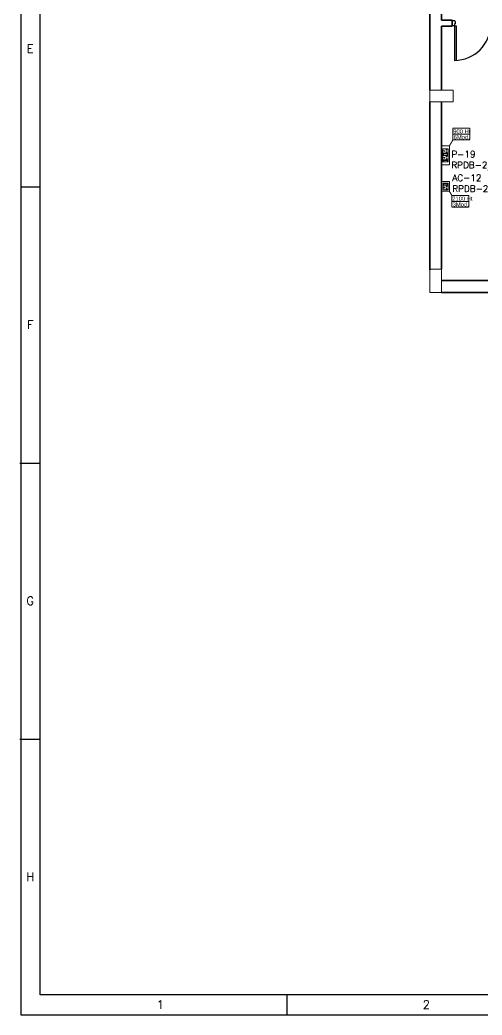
# Model space of a CAD drawing. Extents: x 2982526 to 3410143, y -1442121 to -1332990.
# Drawn here: x 3055660 to 3064589, y -1389320 to -1370105 of the extents above; entities that cross this region are included whole.
import ezdxf
from ezdxf.enums import TextEntityAlignment as Align

# ---------------------------------------------------------------- set-up
doc = ezdxf.new("R2010")
doc.units = 0
doc.header["$MEASUREMENT"] = 0
doc.linetypes.add('1', pattern=[0, 0, 0])
doc.linetypes.add('DASHED2', pattern=[0.375, 0.25, -0.125])
doc.layers.add('CFT_LOOPING', color=7, linetype='1', lineweight=0, true_color=0xd6d600)
doc.layers.add('ELE-6A AC SOCKET', color=7, linetype='Continuous', lineweight=0, true_color=0x00ceb6)
for name, color, linetype, lineweight in [('Column', 162, 'Continuous', 13), ('ELE-2NOS OF 6-16 RAW POWER SOCKET', 1, 'Continuous', 0), ('ELE-POWER SOCKET TEXT', 7, 'Continuous', 5), ('WALL', 7, '1', 35)]:
    doc.layers.add(name, color=color, linetype=linetype, lineweight=lineweight)
for name, color, linetype in [('DOOR', 40, 'Continuous'), ('TEXT', 5, '1'), ('TITLE', 7, 'Continuous')]:
    doc.layers.add(name, color=color, linetype=linetype)
doc.styles.add('ROMANS', font='romans.shx')

# ---------------------------------------------------------------- blocks, each defined once
blk = doc.blocks.new('A$C1BA14061')
at = {"layer": 'TITLE', "color": 7}
for p, q in [((0, -140464), (0, 0)), ((203982, -140464), (0, -140464))]:
    blk.add_line(p, q, dxfattribs=at)
at = {"layer": 'TITLE'}
for p, q in [((1204, -139174), (1204, -1290)), ((202692, -139174), (1204, -139174))]:
    blk.add_line(p, q, dxfattribs=at)
at = {"layer": 'TITLE', "color": 0}
for p, q in [((0, -87790), (1204, -87790)), ((-86, -105348), (1204, -105348)), ((-86, -122906), (1204, -122906)), ((16920, -140464), (16920, -139174))]:
    blk.add_line(p, q, dxfattribs=at)
at = {"layer": 'TITLE', "color": 0, "style": 'ROMANS', "width": 1}
for s, p in [('E', (573, -78997)), ('F', (573, -96555)), ('G', (573, -114113)), ('H', (573, -131671)), ('1', (8852, -139799)), ('2', (25785, -139799))]:
    blk.add_text(s, height=535, dxfattribs=at).set_placement(p, align=Align.MIDDLE)
blk = doc.blocks.new('ddoor')
at = {"layer": 'DOOR', "lineweight": 25}
for p, q in [((50, 0), (-50, 0)), ((-50, 0), (-50, -45)), ((50, -45), (50, 0)), ((-50, -45), (-47, -45)), ((-35, -60), (-35, -57)), ((-35, -60), (15, -60)), ((15, -60), (15, -45)), ((15, -45), (50, -45)), ((50, -45), (720, -45)), ((50, -45), (50, -80)), ((50, -80), (720, -80)), ((-50, -1500), (-50, -1455)), ((-50, -1455), (-47, -1455)), ((50, -1500), (-50, -1500)), ((50, -1500), (-50, -1500)), ((-35, -1440), (-35, -1442)), ((-35, -1440), (15, -1440)), ((15, -1440), (15, -1455)), ((15, -1455), (50, -1455)), ((50, -1420), (720, -1420)), ((50, -1455), (50, -1420)), ((50, -1455), (720, -1455)), ((50, -1455), (50, -1500))]:
    blk.add_line(p, q, dxfattribs=at)
for centre, start, end in [((-35, -45), 180, 270), ((-35, -1455), 90, 180)]:
    blk.add_arc(centre, 12.5, start, end, dxfattribs=at)
at = {"layer": 'DOOR', "color": 146, "lineweight": 25, "true_color": 0x105689}
for centre, start, end in [((15, -45), 270, 0), ((15, -1455), 0, 90)]:
    blk.add_arc(centre, 705, start, end, dxfattribs=at)
blk = doc.blocks.new('Q5YYYU')
at = {"layer": 'Column'}
for points in [[(450, 3910), (450, 3680), (0, 3680), (0, 3910)], [(0, 450), (230, 450), (230, 0), (0, 0)]]:
    blk.add_lwpolyline(points, close=True, dxfattribs=at)
at = {"layer": 'WALL', "color": 8}
for p, q in [((0, 7245), (0, 3910)), ((230, 7245), (230, 5260)), ((430, 5260), (230, 5260)), ((430, 5260), (430, 5145)), ((430, 5145), (230, 5145)), ((230, 5145), (230, 4545)), ((230, 4545), (225, 3910)), ((0, 3680), (0, 440.316)), ((230, 3680), (230, 450)), ((230, 230), (4669.9159, 230)), ((230, 0), (4669.9159, 0))]:
    blk.add_line(p, q, dxfattribs=at)
at = {"layer": 'WALL', "rotation": 270}
blk.add_blockref('ddoor', (1930, 5202.5), dxfattribs=at)
blk = doc.blocks.new('RTUH 6U')
at = {"layer": 'ELE-2NOS OF 6-16 RAW POWER SOCKET', "color": 30, "lineweight": 0, "ltscale": 300}
for p, q in [((-312, -26), (-227, -26)), ((-312, -124), (-312, -26)), ((-227, -124), (-312, -124)), ((-227, -26), (-227, -124)), ((-187, -26), (-221, -26)), ((-221, -26), (-221, -124)), ((-187, -124), (-221, -124)), ((-221, -124), (-187, -124)), ((-190, -37), (-218, -37)), ((-218, -37), (-218, -113)), ((-190, -40), (-218, -40)), ((-218, -113), (-190, -113)), ((-190, -113), (-190, -37)), ((-187, -124), (-187, -26)), ((-187, -124), (-187, -26)), ((-181, -124), (-181, -26)), ((-181, -26), (-96, -26)), ((-96, -124), (-181, -124)), ((-96, -26), (-96, -124)), ((-57, -26), (-91, -26)), ((-91, -26), (-91, -124)), ((-57, -124), (-91, -124)), ((-91, -124), (-57, -124)), ((-60, -37), (-88, -37)), ((-88, -37), (-88, -113)), ((-60, -40), (-88, -40)), ((-88, -113), (-60, -113)), ((-60, -113), (-60, -37)), ((-57, -124), (-57, -26)), ((-57, -124), (-57, -26))]:
    blk.add_line(p, q, dxfattribs=at)
blk.add_lwpolyline([(0, 0), (-368, 0), (-368, -150), (0, -150)], close=True, dxfattribs=at)
for centre, radius, start, end in [((-293, -56), 5.7, 87.49, 354.7311), ((-289, -52), 4.6, 284.9049, 157.3162), ((-269, -99), 6.62, 127.1584, 52.8416), ((-269, -92), 4.22, 341.4031, 198.5969), ((-249, -52), 4.6, 22.6838, 255.0951), ((-245, -56), 5.7, 185.2689, 92.51), ((-163, -56), 5.7, 87.49, 354.7311), ((-159, -52), 4.6, 284.9049, 157.3162), ((-139, -99), 6.62, 127.1584, 52.8416), ((-139, -92), 4.22, 341.4031, 198.5969), ((-119, -52), 4.6, 22.6838, 255.0951), ((-115, -56), 5.7, 185.2689, 92.51)]:
    blk.add_arc(centre, radius, start, end, dxfattribs=at)
blk = doc.blocks.new('EQ2WE')
at = {"layer": 'ELE-6A AC SOCKET', "lineweight": 0}
for p, q in [((-99, 170), (-215, 170)), ((-215, 170), (-215, 36)), ((-215, 36), (-99, 36)), ((-99, 36), (-99, 170)), ((-91, 36), (-91, 170)), ((-91, 170), (-45, 170)), ((-45, 170), (-91, 170)), ((-45, 36), (-91, 36)), ((-87, 51), (-87, 155)), ((-87, 155), (-48, 155)), ((-48, 55), (-87, 55)), ((-48, 51), (-87, 51)), ((-48, 155), (-48, 51)), ((-45, 170), (-45, 36)), ((-45, 170), (-45, 36))]:
    blk.add_line(p, q, dxfattribs=at)
blk.add_lwpolyline([(0, 0), (-257, 0), (-257, 206), (0, 206)], close=True, dxfattribs=at)
for centre, radius, start, end in [((-190, 77), 7.83, 5.2689, 272.51), ((-184, 72), 6.31, 202.6838, 75.0951), ((-157, 136), 9.08, 307.1584, 232.8416), ((-157, 127), 5.79, 161.4031, 18.5969), ((-130, 72), 6.31, 104.9049, 337.3162), ((-124, 77), 7.83, 267.49, 174.7311)]:
    blk.add_arc(centre, radius, start, end, dxfattribs=at)

msp = doc.modelspace()

# ---------------------------------------------------------------- linework, layer by layer
at = {"layer": 'CFT_LOOPING', "color": 7, "linetype": 'DASHED2', "ltscale": 5}
for p, q in [((3064024.6, -1372423.6), (3063957.6, -1372537.2)), ((3064006.2, -1373498.2), (3063957.6, -1373414.6))]:
    msp.add_line(p, q, dxfattribs=at)
at = {"layer": 'CFT_LOOPING', "color": 7, "linetype": 'DASHED2', "ltscale": 5, "elevation": 0}
for points in [[(3064024.6, -1372198.6), (3064349.4, -1372198.6), (3064349.4, -1372311.1), (3064024.6, -1372311.1)], [(3064024.6, -1372311.1), (3064349.4, -1372311.1), (3064349.4, -1372423.6), (3064024.6, -1372423.6)], [(3064006.2, -1373498.2), (3064331, -1373498.2), (3064331, -1373610.7), (3064006.2, -1373610.7)], [(3064006.2, -1373610.7), (3064331, -1373610.7), (3064331, -1373723.2), (3064006.2, -1373723.2)]]:
    msp.add_lwpolyline(points, close=True, dxfattribs=at)

# ---------------------------------------------------------------- block references
at = {"layer": 'ELE-2NOS OF 6-16 RAW POWER SOCKET', "color": 3, "linetype": 'ByBlock', "rotation": 270}
msp.add_blockref('RTUH 6U', (3063957.6, -1372905.7), dxfattribs=at)
at = {"layer": 'ELE-6A AC SOCKET', "color": 254, "linetype": 'ByBlock', "true_color": 0xdebad0, "xscale": 0.72861454468451, "yscale": 0.72861454468451, "zscale": 0.72861454468451, "rotation": 90}
msp.add_blockref('EQ2WE', (3063957.6, -1373227.1), dxfattribs=at)
at = {"layer": 'TITLE', "xscale": 0.3035552556082519, "yscale": 0.3035553943041123, "zscale": 0.3035553665695551}
msp.add_blockref('A$C1BA14061', (3055685.9, -1346682), dxfattribs=at)
at = {"layer": 'WALL', "color": 240, "true_color": 0xed1f24}
msp.add_blockref('Q5YYYU', (3063577.6, -1375369.8), dxfattribs=at)

# ---------------------------------------------------------------- texts
at = {"layer": 'ELE-POWER SOCKET TEXT', "char_height": 125, "width": 270.335, "attachment_point": 1}
for s, insert in [('{\\Fromans.shx|c228;P-19\\PRPDB-2/R3\\P}', (3063995.2, -1372636.2)), ('{\\Fromans.shx|c228;AC-12\\PRPDB-2/R6\\P}', (3064013.2, -1373092.6))]:
    msp.add_mtext(s, dxfattribs=dict(at, insert=insert))
at = {"layer": 'TEXT', "color": 7, "char_height": 80, "attachment_point": 1}
for s, insert, width in [('\\A1;{\\fArial|b0|i0|c0|p34;900 Ht\\P}', (3064032, -1372216.7), 8957.987), ('\\A1;{\\fArial|b0|i0|c0|p34;6Mod.\\P}', (3064039, -1372329.2), 352.575), ('\\A1;{\\fArial|b0|i0|c0|p34;2100 Ht\\P}', (3064013.6, -1373516.3), 8957.987), ('\\A1;{\\fArial|b0|i0|c0|p34;3Mod.\\P}', (3064020.6, -1373628.8), 352.575)]:
    msp.add_mtext(s, dxfattribs=dict(at, insert=insert, width=width))

doc.saveas('drawing.dxf')
